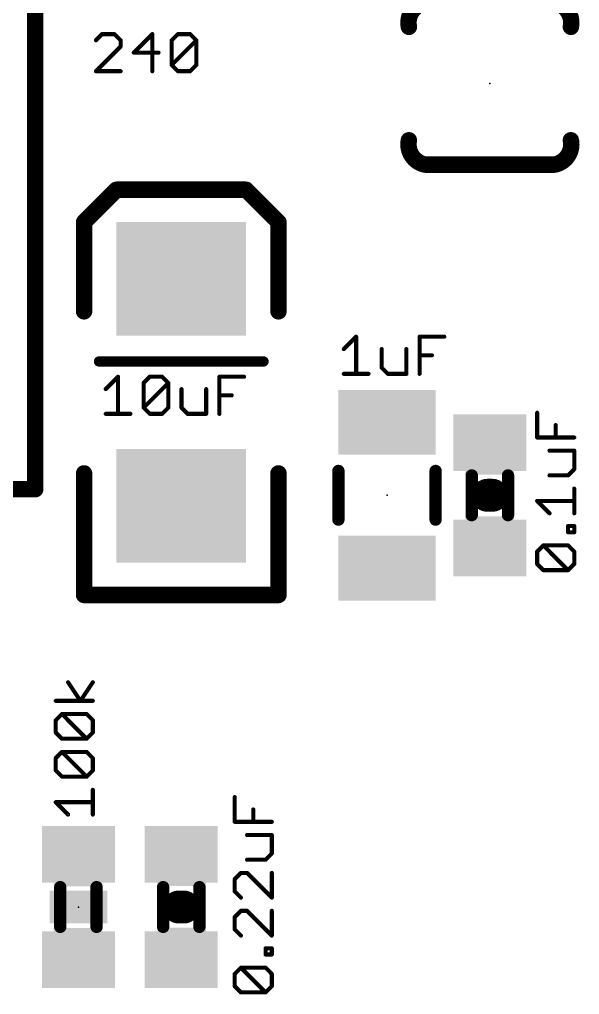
# Model space of a CAD drawing. Extents: x -1.3 to 57.3, y -0.1 to 66.1.
# Drawn here: x 34.83 to 41.75, y 23.05 to 35.08 of the extents above; entities that cross this region are included whole.
import ezdxf

# ---------------------------------------------------------------- set-up
doc = ezdxf.new("R2010")
doc.units = 0
for name, color, linetype in [('21', 31, 'CONTINUOUS'), ('23', 53, 'CONTINUOUS'), ('27', 253, 'CONTINUOUS'), ('31', 253, 'CONTINUOUS'), ('51', 53, 'CONTINUOUS')]:
    doc.layers.add(name, color=color, linetype=linetype)

# ---------------------------------------------------------------- blocks, each defined once
blk = doc.blocks.new('RECT')
blk.add_solid([(-0.5, -0.5), (0.5, -0.5), (-0.5, 0.5), (0.5, 0.5)])

msp = doc.modelspace()

# ---------------------------------------------------------------- linework, layer by layer
at = {"layer": '21'}
for points, const_width in [([(35.027, 35.479), (35.0266, 29.2846)], 0.2032), ([(41.44, 33.29), (39.84, 33.29)], 0.2032), ([(36.03, 32.98), (35.63, 32.58)], 0.2032), ([(37.63, 32.98), (36.03, 32.98)], 0.2032), ([(38.03, 32.58), (37.63, 32.98)], 0.2032), ([(35.63, 32.58), (35.63, 31.48)], 0.2032), ([(38.03, 31.48), (38.03, 32.58)], 0.2032), ([(35.814, 30.861), (37.846, 30.861)], 0.127), ([(35.63, 27.98), (35.63, 29.48)], 0.2032), ([(38.03, 29.48), (38.03, 27.98)], 0.2032), ([(38.77, 29.51), (38.77, 28.91)], 0.1524), ([(39.97, 29.51), (39.97, 28.91)], 0.1524), ([(40.6705, 29.21), (40.6095, 29.21)], 0.4064), ([(38.03, 27.98), (35.63, 27.98)], 0.2032), ([(36.7995, 24.13), (36.8605, 24.13)], 0.4064)]:
    msp.add_lwpolyline(points, dxfattribs=dict(at, const_width=const_width))
for points, const_width in [([(39.84, 35.29, 0.4142), (39.64, 34.99)], 0.2032), ([(41.64, 34.99, 0.4142), (41.44, 35.29)], 0.2032), ([(39.5902, 34.98, 1), (39.6898, 35)], 0.1016), ([(41.5902, 35, 1), (41.6898, 34.98)], 0.1016), ([(39.64, 33.59, 0.4142), (39.84, 33.29)], 0.2032), ([(39.6898, 33.58, 1), (39.5902, 33.6)], 0.1016), ([(41.44, 33.29, 0.4142), (41.64, 33.59)], 0.2032), ([(41.6898, 33.6, 1), (41.5902, 33.58)], 0.1016), ([(39.84, 33.3408, 1), (39.84, 33.2392)], 0.1016), ([(39.83, 33.2402, 1), (39.85, 33.3398)], 0.1016), ([(41.43, 33.3398, 1), (41.45, 33.2402)], 0.1016), ([(41.44, 33.2392, 1), (41.44, 33.3408)], 0.1016), ([(36.03, 33.0308, 1), (36.03, 32.9292)], 0.1016), ([(36.0659, 32.9441, 1), (35.9941, 33.0159)], 0.1016), ([(37.6659, 33.0159, 1), (37.5941, 32.9441)], 0.1016), ([(37.63, 32.9292, 1), (37.63, 33.0308)], 0.1016), ([(35.6808, 32.58, 1), (35.5792, 32.58)], 0.1016), ([(35.5941, 32.6159, 1), (35.6659, 32.5441)], 0.1016), ([(38.0808, 32.58, 1), (37.9792, 32.58)], 0.1016), ([(37.9941, 32.5441, 1), (38.0659, 32.6159)], 0.1016), ([(35.5792, 31.48, 1), (35.6808, 31.48)], 0.1016), ([(37.9792, 31.48, 1), (38.0808, 31.48)], 0.1016), ([(35.814, 30.8927, 1), (35.814, 30.8293)], 0.0635), ([(37.846, 30.8293, 1), (37.846, 30.8927)], 0.0635), ([(35.6808, 29.48, 1), (35.5792, 29.48)], 0.1016), ([(38.0808, 29.48, 1), (37.9792, 29.48)], 0.1016), ([(38.8081, 29.51, 1), (38.7319, 29.51)], 0.0762), ([(40.0081, 29.51, 1), (39.9319, 29.51)], 0.0762), ([(40.6095, 29.3116, 1), (40.6095, 29.1084)], 0.2032), ([(40.6705, 29.1084, 1), (40.6705, 29.3116)], 0.2032), ([(34.9758, 29.2846, 1), (35.0774, 29.2846)], 0.1016), ([(38.7319, 28.91, 1), (38.8081, 28.91)], 0.0762), ([(39.9319, 28.91, 1), (40.0081, 28.91)], 0.0762), ([(35.63, 28.0308, 1), (35.63, 27.9292)], 0.1016), ([(35.5792, 27.98, 1), (35.6808, 27.98)], 0.1016), ([(37.9792, 27.98, 1), (38.0808, 27.98)], 0.1016), ([(38.03, 27.9292, 1), (38.03, 28.0308)], 0.1016), ([(36.7995, 24.2316, 1), (36.7995, 24.0284)], 0.2032), ([(36.8605, 24.0284, 1), (36.8605, 24.2316)], 0.2032)]:
    msp.add_lwpolyline(points, format="xyb", dxfattribs=dict(at, const_width=const_width))
at = {"layer": '23'}
for p in [(40.64, 34.29), (36.83, 30.48), (39.37, 29.21), (40.64, 29.21), (35.56, 24.13), (36.83, 24.13)]:
    msp.add_point(p, dxfattribs=at)
at = {"layer": '27', "const_width": 0.0508}
for points in [[(35.8522, 34.9), (35.7759, 34.8237)], [(36.0047, 34.9), (35.8522, 34.9)], [(36.081, 34.8237), (36.0047, 34.9)], [(36.4725, 34.9), (36.2437, 34.6712)], [(36.4725, 34.4424), (36.4725, 34.9)], [(36.7114, 34.8237), (36.7877, 34.9)], [(36.7877, 34.9), (36.9402, 34.9)], [(36.9402, 34.9), (37.0165, 34.8237)], [(35.7759, 34.4424), (36.081, 34.7475)], [(36.081, 34.7475), (36.081, 34.8237)], [(36.7114, 34.5187), (36.7114, 34.8237)], [(36.7114, 34.5187), (37.0165, 34.8237)], [(37.0165, 34.8237), (37.0165, 34.5187)], [(36.2437, 34.6712), (36.5487, 34.6712)], [(36.7877, 34.4424), (36.7114, 34.5187)], [(37.0165, 34.5187), (36.9402, 34.4424)], [(36.081, 34.4424), (35.7759, 34.4424)], [(36.9402, 34.4424), (36.7877, 34.4424)], [(38.8366, 31.0137), (38.9891, 31.1662)], [(38.9891, 31.1662), (38.9891, 30.7086)], [(39.7721, 30.7086), (39.7721, 31.1662)], [(39.7721, 31.1662), (40.0772, 31.1662)], [(39.3044, 31.0137), (39.3044, 30.7849)], [(39.6094, 30.7086), (39.6094, 31.0137)], [(39.7721, 30.9374), (39.9246, 30.9374)], [(39.3044, 30.7849), (39.3806, 30.7086)], [(35.8972, 30.5199), (36.0497, 30.6724)], [(36.0497, 30.6724), (36.0497, 30.2148)], [(36.3649, 30.5961), (36.4412, 30.6724)], [(36.4412, 30.6724), (36.5937, 30.6724)], [(36.5937, 30.6724), (36.67, 30.5961)], [(37.3004, 30.2148), (37.3004, 30.6724)], [(37.3004, 30.6724), (37.6055, 30.6724)], [(38.8366, 30.7086), (39.1417, 30.7086)], [(39.3806, 30.7086), (39.6094, 30.7086)], [(36.3649, 30.2911), (36.3649, 30.5961)], [(36.3649, 30.2911), (36.67, 30.5961)], [(36.67, 30.5961), (36.67, 30.2911)], [(36.8327, 30.5199), (36.8327, 30.2911)], [(37.1377, 30.2148), (37.1377, 30.5199)], [(37.3004, 30.4436), (37.453, 30.4436)], [(36.4412, 30.2148), (36.3649, 30.2911)], [(36.67, 30.2911), (36.5937, 30.2148)], [(36.8327, 30.2911), (36.9089, 30.2148)], [(35.8972, 30.2148), (36.2022, 30.2148)], [(36.5937, 30.2148), (36.4412, 30.2148)], [(36.9089, 30.2148), (37.1377, 30.2148)], [(41.2238, 29.9233), (41.2238, 30.2284)], [(41.4526, 29.9233), (41.4526, 30.0759)], [(41.6814, 29.9233), (41.2238, 29.9233)], [(41.6814, 29.7606), (41.3763, 29.7606)], [(41.6814, 29.5318), (41.6814, 29.7606)], [(41.3763, 29.4556), (41.6051, 29.4556)], [(41.6051, 29.4556), (41.6814, 29.5318)], [(41.6814, 28.9878), (41.6814, 29.2929)], [(41.3763, 28.9878), (41.2238, 29.1403)], [(41.2238, 29.1403), (41.6814, 29.1403)], [(41.6051, 28.7539), (41.6051, 28.8302)], [(41.6051, 28.8302), (41.6814, 28.8302)], [(41.6814, 28.7539), (41.6051, 28.7539)], [(41.6814, 28.8302), (41.6814, 28.7539)], [(41.2238, 28.515), (41.3001, 28.5912)], [(41.2238, 28.3624), (41.2238, 28.515)], [(41.3001, 28.5912), (41.6051, 28.5912)], [(41.6051, 28.2862), (41.3001, 28.5912)], [(41.6051, 28.5912), (41.6814, 28.515)], [(41.6814, 28.515), (41.6814, 28.3624)], [(41.3001, 28.2862), (41.2238, 28.3624)], [(41.6051, 28.2862), (41.3001, 28.2862)], [(41.6814, 28.3624), (41.6051, 28.2862)], [(35.5853, 26.6739), (35.4327, 26.9027)], [(35.7378, 26.9027), (35.5853, 26.6739)], [(35.7378, 26.6739), (35.2802, 26.6739)], [(35.2802, 26.4349), (35.3565, 26.5112)], [(35.3565, 26.5112), (35.6615, 26.5112)], [(35.6615, 26.2061), (35.3565, 26.5112)], [(35.6615, 26.5112), (35.7378, 26.4349)], [(35.2802, 26.2824), (35.2802, 26.4349)], [(35.7378, 26.4349), (35.7378, 26.2824)], [(35.3565, 26.2061), (35.2802, 26.2824)], [(35.6615, 26.2061), (35.3565, 26.2061)], [(35.7378, 26.2824), (35.6615, 26.2061)], [(35.2802, 25.9672), (35.3565, 26.0434)], [(35.2802, 25.8146), (35.2802, 25.9672)], [(35.3565, 26.0434), (35.6615, 26.0434)], [(35.6615, 25.7384), (35.3565, 26.0434)], [(35.6615, 26.0434), (35.7378, 25.9672)], [(35.7378, 25.9672), (35.7378, 25.8146)], [(35.3565, 25.7384), (35.2802, 25.8146)], [(35.6615, 25.7384), (35.3565, 25.7384)], [(35.7378, 25.8146), (35.6615, 25.7384)], [(35.7378, 25.2706), (35.7378, 25.5757)], [(37.49, 25.1808), (37.49, 25.4859)], [(35.4327, 25.2706), (35.2802, 25.4231)], [(35.2802, 25.4231), (35.7378, 25.4231)], [(37.7188, 25.1808), (37.7188, 25.3333)], [(37.9476, 25.1808), (37.49, 25.1808)], [(37.9476, 25.0181), (37.6425, 25.0181)], [(37.9476, 24.7893), (37.9476, 25.0181)], [(37.8713, 24.7131), (37.9476, 24.7893)], [(37.6425, 24.7131), (37.8713, 24.7131)], [(37.5663, 24.5504), (37.49, 24.4741)], [(37.6425, 24.5504), (37.5663, 24.5504)], [(37.9476, 24.2453), (37.6425, 24.5504)], [(37.9476, 24.5504), (37.9476, 24.2453)], [(37.49, 24.4741), (37.49, 24.3216)], [(37.49, 24.3216), (37.5663, 24.2453)], [(37.5663, 24.0826), (37.49, 24.0063)], [(37.6425, 24.0826), (37.5663, 24.0826)], [(37.9476, 23.7775), (37.6425, 24.0826)], [(37.9476, 24.0826), (37.9476, 23.7775)], [(37.49, 24.0063), (37.49, 23.8538)], [(37.49, 23.8538), (37.5663, 23.7775)], [(37.8713, 23.5437), (37.8713, 23.6199)], [(37.8713, 23.6199), (37.9476, 23.6199)], [(37.9476, 23.6199), (37.9476, 23.5437)], [(37.9476, 23.5437), (37.8713, 23.5437)], [(37.49, 23.3047), (37.5663, 23.381)], [(37.5663, 23.381), (37.8713, 23.381)], [(37.8713, 23.0759), (37.5663, 23.381)], [(37.8713, 23.381), (37.9476, 23.3047)], [(37.49, 23.1522), (37.49, 23.3047)], [(37.9476, 23.3047), (37.9476, 23.1522)], [(37.5663, 23.0759), (37.49, 23.1522)], [(37.8713, 23.0759), (37.5663, 23.0759)], [(37.9476, 23.1522), (37.8713, 23.0759)]]:
    msp.add_lwpolyline(points, dxfattribs=at)
at = {"layer": '27', "const_width": 0.0254}
for points in [[(35.8522, 34.9127, 1), (35.8522, 34.8873)], [(35.8611, 34.891, 1), (35.8432, 34.909)], [(36.0137, 34.909, 1), (35.9957, 34.891)], [(36.0047, 34.8873, 1), (36.0047, 34.9127)], [(36.4852, 34.9, 1), (36.4598, 34.9)], [(36.4814, 34.891, 1), (36.4635, 34.909)], [(36.7877, 34.9127, 1), (36.7877, 34.8873)], [(36.7967, 34.891, 1), (36.7787, 34.909)], [(36.9492, 34.909, 1), (36.9312, 34.891)], [(36.9402, 34.8873, 1), (36.9402, 34.9127)], [(35.7669, 34.8327, 1), (35.7849, 34.8147)], [(36.0937, 34.8237, 1), (36.0683, 34.8237)], [(36.072, 34.8147, 1), (36.0899, 34.8327)], [(36.0899, 34.7385, 1), (36.072, 34.7564)], [(36.7241, 34.8237, 1), (36.6987, 34.8237)], [(36.7024, 34.8327, 1), (36.7204, 34.8147)], [(37.0292, 34.8237, 1), (37.0038, 34.8237)], [(37.0255, 34.8147, 1), (37.0075, 34.8327)], [(37.0075, 34.8147, 1), (37.0255, 34.8327)], [(36.0683, 34.7475, 1), (36.0937, 34.7475)], [(36.2437, 34.6839, 1), (36.2437, 34.6585)], [(36.2347, 34.6802, 1), (36.2526, 34.6622)], [(36.5487, 34.6585, 1), (36.5487, 34.6839)], [(36.7204, 34.5276, 1), (36.7024, 34.5097)], [(36.7024, 34.5276, 1), (36.7204, 34.5097)], [(36.6987, 34.5187, 1), (36.7241, 34.5187)], [(37.0038, 34.5187, 1), (37.0292, 34.5187)], [(37.0255, 34.5097, 1), (37.0075, 34.5276)], [(35.7759, 34.4551, 1), (35.7759, 34.4297)], [(35.7669, 34.4514, 1), (35.7849, 34.4334)], [(36.081, 34.4297, 1), (36.081, 34.4551)], [(36.4598, 34.4424, 1), (36.4852, 34.4424)], [(36.7877, 34.4551, 1), (36.7877, 34.4297)], [(36.7787, 34.4334, 1), (36.7967, 34.4514)], [(36.9312, 34.4514, 1), (36.9492, 34.4334)], [(36.9402, 34.4297, 1), (36.9402, 34.4551)], [(39.0018, 31.1662, 1), (38.9764, 31.1662)], [(38.9981, 31.1572, 1), (38.9801, 31.1752)], [(39.7848, 31.1662, 1), (39.7594, 31.1662)], [(39.7721, 31.1789, 1), (39.7721, 31.1535)], [(40.0772, 31.1535, 1), (40.0772, 31.1789)], [(39.3171, 31.0137, 1), (39.2917, 31.0137)], [(39.6221, 31.0137, 1), (39.5967, 31.0137)], [(38.8276, 31.0226, 1), (38.8456, 31.0047)], [(39.7721, 30.9501, 1), (39.7721, 30.9247)], [(39.9246, 30.9247, 1), (39.9246, 30.9501)], [(39.3133, 30.7938, 1), (39.2954, 30.7759)], [(39.2917, 30.7849, 1), (39.3171, 30.7849)], [(36.0624, 30.6724, 1), (36.037, 30.6724)], [(36.0587, 30.6634, 1), (36.0407, 30.6814)], [(36.4412, 30.6851, 1), (36.4412, 30.6597)], [(36.4502, 30.6634, 1), (36.4322, 30.6814)], [(36.6027, 30.6814, 1), (36.5847, 30.6634)], [(36.5937, 30.6597, 1), (36.5937, 30.6851)], [(37.3131, 30.6724, 1), (37.2877, 30.6724)], [(37.3004, 30.6851, 1), (37.3004, 30.6597)], [(37.6055, 30.6597, 1), (37.6055, 30.6851)], [(38.8366, 30.7213, 1), (38.8366, 30.6959)], [(38.9764, 30.7086, 1), (39.0018, 30.7086)], [(39.1417, 30.6959, 1), (39.1417, 30.7213)], [(39.3806, 30.7213, 1), (39.3806, 30.6959)], [(39.3716, 30.6996, 1), (39.3896, 30.7176)], [(39.5967, 30.7086, 1), (39.6221, 30.7086)], [(39.6094, 30.6959, 1), (39.6094, 30.7213)], [(39.7594, 30.7086, 1), (39.7848, 30.7086)], [(36.3776, 30.5961, 1), (36.3522, 30.5961)], [(36.3559, 30.6051, 1), (36.3739, 30.5871)], [(36.6827, 30.5961, 1), (36.6573, 30.5961)], [(36.679, 30.5871, 1), (36.661, 30.6051)], [(36.661, 30.5871, 1), (36.679, 30.6051)], [(35.8882, 30.5288, 1), (35.9061, 30.5109)], [(36.8454, 30.5199, 1), (36.82, 30.5199)], [(37.1504, 30.5199, 1), (37.125, 30.5199)], [(37.3004, 30.4563, 1), (37.3004, 30.4309)], [(37.453, 30.4309, 1), (37.453, 30.4563)], [(36.3739, 30.3, 1), (36.3559, 30.2821)], [(36.679, 30.2821, 1), (36.661, 30.3)], [(36.8417, 30.3, 1), (36.8237, 30.2821)], [(35.8972, 30.2275, 1), (35.8972, 30.2021)], [(36.037, 30.2148, 1), (36.0624, 30.2148)], [(36.2022, 30.2021, 1), (36.2022, 30.2275)], [(36.3559, 30.3, 1), (36.3739, 30.2821)], [(36.3522, 30.2911, 1), (36.3776, 30.2911)], [(36.4412, 30.2275, 1), (36.4412, 30.2021)], [(36.4322, 30.2058, 1), (36.4502, 30.2238)], [(36.5847, 30.2238, 1), (36.6027, 30.2058)], [(36.5937, 30.2021, 1), (36.5937, 30.2275)], [(36.6573, 30.2911, 1), (36.6827, 30.2911)], [(36.82, 30.2911, 1), (36.8454, 30.2911)], [(36.9089, 30.2275, 1), (36.9089, 30.2021)], [(36.9, 30.2058, 1), (36.9179, 30.2238)], [(37.125, 30.2148, 1), (37.1504, 30.2148)], [(37.1377, 30.2021, 1), (37.1377, 30.2275)], [(37.2877, 30.2148, 1), (37.3131, 30.2148)], [(41.2365, 30.2284, 1), (41.2111, 30.2284)], [(41.4653, 30.0759, 1), (41.4399, 30.0759)], [(41.2238, 29.936, 1), (41.2238, 29.9106)], [(41.2111, 29.9233, 1), (41.2365, 29.9233)], [(41.4399, 29.9233, 1), (41.4653, 29.9233)], [(41.6814, 29.9106, 1), (41.6814, 29.936)], [(41.3763, 29.7733, 1), (41.3763, 29.7479)], [(41.6941, 29.7606, 1), (41.6687, 29.7606)], [(41.6814, 29.7479, 1), (41.6814, 29.7733)], [(41.3763, 29.4683, 1), (41.3763, 29.4429)], [(41.5962, 29.4646, 1), (41.6141, 29.4466)], [(41.6051, 29.4429, 1), (41.6051, 29.4683)], [(41.6687, 29.5318, 1), (41.6941, 29.5318)], [(41.6904, 29.5229, 1), (41.6724, 29.5408)], [(41.6941, 29.2929, 1), (41.6687, 29.2929)], [(41.2328, 29.1493, 1), (41.2148, 29.1314)], [(41.2238, 29.153, 1), (41.2238, 29.1276)], [(41.6814, 29.1276, 1), (41.6814, 29.153)], [(41.3674, 28.9788, 1), (41.3853, 28.9968)], [(41.6687, 28.9878, 1), (41.6941, 28.9878)], [(41.6178, 28.8302, 1), (41.5924, 28.8302)], [(41.6051, 28.8429, 1), (41.6051, 28.8175)], [(41.6051, 28.7666, 1), (41.6051, 28.7412)], [(41.5924, 28.7539, 1), (41.6178, 28.7539)], [(41.6941, 28.8302, 1), (41.6687, 28.8302)], [(41.6687, 28.7539, 1), (41.6941, 28.7539)], [(41.6814, 28.8175, 1), (41.6814, 28.8429)], [(41.6814, 28.7412, 1), (41.6814, 28.7666)], [(41.2365, 28.515, 1), (41.2111, 28.515)], [(41.2148, 28.524, 1), (41.2328, 28.506)], [(41.3001, 28.6039, 1), (41.3001, 28.5785)], [(41.3091, 28.6002, 1), (41.2911, 28.5823)], [(41.3091, 28.5823, 1), (41.2911, 28.6002)], [(41.6141, 28.6002, 1), (41.5962, 28.5823)], [(41.6051, 28.5785, 1), (41.6051, 28.6039)], [(41.6941, 28.515, 1), (41.6687, 28.515)], [(41.6724, 28.506, 1), (41.6904, 28.524)], [(41.2328, 28.3714, 1), (41.2148, 28.3535)], [(41.2111, 28.3624, 1), (41.2365, 28.3624)], [(41.3001, 28.2989, 1), (41.3001, 28.2735)], [(41.2911, 28.2772, 1), (41.3091, 28.2952)], [(41.5962, 28.2952, 1), (41.6141, 28.2772)], [(41.5962, 28.2772, 1), (41.6141, 28.2952)], [(41.6051, 28.2735, 1), (41.6051, 28.2989)], [(41.6687, 28.3624, 1), (41.6941, 28.3624)], [(41.6904, 28.3535, 1), (41.6724, 28.3714)], [(35.4433, 26.9097, 1), (35.4222, 26.8956)], [(35.7484, 26.8956, 1), (35.7272, 26.9097)], [(35.2802, 26.6866, 1), (35.2802, 26.6612)], [(35.5747, 26.6809, 1), (35.5958, 26.6669)], [(35.5747, 26.6669, 1), (35.5958, 26.6809)], [(35.7378, 26.6612, 1), (35.7378, 26.6866)], [(35.3565, 26.5239, 1), (35.3565, 26.4985)], [(35.3655, 26.5202, 1), (35.3475, 26.5022)], [(35.3655, 26.5022, 1), (35.3475, 26.5202)], [(35.6705, 26.5202, 1), (35.6526, 26.5022)], [(35.6615, 26.4985, 1), (35.6615, 26.5239)], [(35.2929, 26.4349, 1), (35.2675, 26.4349)], [(35.2712, 26.4439, 1), (35.2892, 26.426)], [(35.7505, 26.4349, 1), (35.7251, 26.4349)], [(35.7288, 26.426, 1), (35.7468, 26.4439)], [(35.2892, 26.2914, 1), (35.2712, 26.2734)], [(35.2675, 26.2824, 1), (35.2929, 26.2824)], [(35.3565, 26.2188, 1), (35.3565, 26.1934)], [(35.3475, 26.1972, 1), (35.3655, 26.2151)], [(35.6526, 26.2151, 1), (35.6705, 26.1972)], [(35.6526, 26.1972, 1), (35.6705, 26.2151)], [(35.6615, 26.1934, 1), (35.6615, 26.2188)], [(35.7251, 26.2824, 1), (35.7505, 26.2824)], [(35.7468, 26.2734, 1), (35.7288, 26.2914)], [(35.2929, 25.9672, 1), (35.2675, 25.9672)], [(35.2712, 25.9762, 1), (35.2892, 25.9582)], [(35.3565, 26.0561, 1), (35.3565, 26.0307)], [(35.3655, 26.0524, 1), (35.3475, 26.0345)], [(35.3655, 26.0345, 1), (35.3475, 26.0524)], [(35.6705, 26.0524, 1), (35.6526, 26.0345)], [(35.6615, 26.0307, 1), (35.6615, 26.0561)], [(35.7505, 25.9672, 1), (35.7251, 25.9672)], [(35.7288, 25.9582, 1), (35.7468, 25.9762)], [(35.2892, 25.8236, 1), (35.2712, 25.8057)], [(35.2675, 25.8146, 1), (35.2929, 25.8146)], [(35.3565, 25.7511, 1), (35.3565, 25.7257)], [(35.3475, 25.7294, 1), (35.3655, 25.7474)], [(35.6526, 25.7474, 1), (35.6705, 25.7294)], [(35.6526, 25.7294, 1), (35.6705, 25.7474)], [(35.6615, 25.7257, 1), (35.6615, 25.7511)], [(35.7251, 25.8146, 1), (35.7505, 25.8146)], [(35.7468, 25.8057, 1), (35.7288, 25.8236)], [(35.7505, 25.5757, 1), (35.7251, 25.5757)], [(37.5027, 25.4859, 1), (37.4773, 25.4859)], [(35.2892, 25.4321, 1), (35.2712, 25.4142)], [(35.2802, 25.4358, 1), (35.2802, 25.4105)], [(35.7378, 25.4105, 1), (35.7378, 25.4358)], [(35.4238, 25.2616, 1), (35.4417, 25.2796)], [(35.7251, 25.2706, 1), (35.7505, 25.2706)], [(37.7315, 25.3333, 1), (37.7061, 25.3333)], [(37.49, 25.1935, 1), (37.49, 25.1681)], [(37.4773, 25.1808, 1), (37.5027, 25.1808)], [(37.7061, 25.1808, 1), (37.7315, 25.1808)], [(37.9476, 25.1681, 1), (37.9476, 25.1935)], [(37.6425, 25.0308, 1), (37.6425, 25.0054)], [(37.9603, 25.0181, 1), (37.9349, 25.0181)], [(37.9476, 25.0054, 1), (37.9476, 25.0308)], [(37.9349, 24.7893, 1), (37.9603, 24.7893)], [(37.9566, 24.7803, 1), (37.9386, 24.7983)], [(37.6425, 24.7258, 1), (37.6425, 24.7004)], [(37.8624, 24.722, 1), (37.8803, 24.7041)], [(37.8713, 24.7004, 1), (37.8713, 24.7258)], [(37.5663, 24.5631, 1), (37.5663, 24.5377)], [(37.5753, 24.5414, 1), (37.5573, 24.5593)], [(37.6515, 24.5593, 1), (37.6336, 24.5414)], [(37.6425, 24.5377, 1), (37.6425, 24.5631)], [(37.9603, 24.5504, 1), (37.9349, 24.5504)], [(37.5027, 24.4741, 1), (37.4773, 24.4741)], [(37.481, 24.4831, 1), (37.499, 24.4651)], [(37.499, 24.3305, 1), (37.481, 24.3126)], [(37.4773, 24.3216, 1), (37.5027, 24.3216)], [(37.5573, 24.2363, 1), (37.5753, 24.2543)], [(37.9349, 24.2453, 1), (37.9603, 24.2453)], [(37.9386, 24.2363, 1), (37.9566, 24.2543)], [(37.5663, 24.0953, 1), (37.5663, 24.0699)], [(37.5753, 24.0736, 1), (37.5573, 24.0916)], [(37.6515, 24.0916, 1), (37.6336, 24.0736)], [(37.6425, 24.0699, 1), (37.6425, 24.0953)], [(37.9603, 24.0826, 1), (37.9349, 24.0826)], [(37.5027, 24.0063, 1), (37.4773, 24.0063)], [(37.481, 24.0153, 1), (37.499, 23.9974)], [(37.499, 23.8628, 1), (37.481, 23.8448)], [(37.4773, 23.8538, 1), (37.5027, 23.8538)], [(37.5573, 23.7686, 1), (37.5753, 23.7865)], [(37.9349, 23.7775, 1), (37.9603, 23.7775)], [(37.9386, 23.7686, 1), (37.9566, 23.7865)], [(37.884, 23.6199, 1), (37.8586, 23.6199)], [(37.8713, 23.6326, 1), (37.8713, 23.6072)], [(37.9603, 23.6199, 1), (37.9349, 23.6199)], [(37.9476, 23.6072, 1), (37.9476, 23.6326)], [(37.8713, 23.5564, 1), (37.8713, 23.531)], [(37.8586, 23.5437, 1), (37.884, 23.5437)], [(37.9349, 23.5437, 1), (37.9603, 23.5437)], [(37.9476, 23.531, 1), (37.9476, 23.5564)], [(37.5663, 23.3937, 1), (37.5663, 23.3683)], [(37.5753, 23.3899, 1), (37.5573, 23.372)], [(37.5753, 23.372, 1), (37.5573, 23.3899)], [(37.8803, 23.3899, 1), (37.8624, 23.372)], [(37.8713, 23.3683, 1), (37.8713, 23.3937)], [(37.5027, 23.3047, 1), (37.4773, 23.3047)], [(37.481, 23.3137, 1), (37.499, 23.2957)], [(37.9603, 23.3047, 1), (37.9349, 23.3047)], [(37.9386, 23.2957, 1), (37.9566, 23.3137)], [(37.499, 23.1611, 1), (37.481, 23.1432)], [(37.4773, 23.1522, 1), (37.5027, 23.1522)], [(37.5663, 23.0886, 1), (37.5663, 23.0632)], [(37.5573, 23.0669, 1), (37.5753, 23.0849)], [(37.8624, 23.0849, 1), (37.8803, 23.0669)], [(37.8624, 23.0669, 1), (37.8803, 23.0849)], [(37.8713, 23.0632, 1), (37.8713, 23.0886)], [(37.9349, 23.1522, 1), (37.9603, 23.1522)], [(37.9566, 23.1432, 1), (37.9386, 23.1611)]]:
    msp.add_lwpolyline(points, format="xyb", dxfattribs=at)
at = {"layer": '51'}
for points, const_width in [([(40.416, 28.965), (40.416, 29.455)], 0.1524), ([(40.864, 29.455), (40.864, 28.965)], 0.1524), ([(35.027, 29.285), (28.4726, 29.2854)], 0.2032), ([(35.336, 23.885), (35.336, 24.375)], 0.1524), ([(35.784, 24.375), (35.784, 23.885)], 0.1524), ([(36.606, 23.885), (36.606, 24.375)], 0.1524), ([(37.054, 24.375), (37.054, 23.885)], 0.1524)]:
    msp.add_lwpolyline(points, dxfattribs=dict(at, const_width=const_width))
for points, const_width in [([(40.4541, 29.455, 1), (40.3779, 29.455)], 0.0762), ([(40.9021, 29.455, 1), (40.8259, 29.455)], 0.0762), ([(35.027, 29.2342, 1), (35.027, 29.3358)], 0.1016), ([(40.3779, 28.965, 1), (40.4541, 28.965)], 0.0762), ([(40.8259, 28.965, 1), (40.9021, 28.965)], 0.0762), ([(35.3741, 24.375, 1), (35.2979, 24.375)], 0.0762), ([(35.8221, 24.375, 1), (35.7459, 24.375)], 0.0762), ([(36.6441, 24.375, 1), (36.5679, 24.375)], 0.0762), ([(37.0921, 24.375, 1), (37.0159, 24.375)], 0.0762), ([(35.2979, 23.885, 1), (35.3741, 23.885)], 0.0762), ([(35.7459, 23.885, 1), (35.8221, 23.885)], 0.0762), ([(36.5679, 23.885, 1), (36.6441, 23.885)], 0.0762), ([(37.0159, 23.885, 1), (37.0921, 23.885)], 0.0762)]:
    msp.add_lwpolyline(points, format="xyb", dxfattribs=dict(at, const_width=const_width))

# ---------------------------------------------------------------- block references
at = {"layer": '21', "xscale": 0.4064, "yscale": 0.7112, "rotation": 270}
msp.add_blockref('RECT', (35.56, 24.13), dxfattribs=at)
at = {"layer": '31'}
for p, xscale, yscale, rotation in [((36.83, 31.88), 1.6, 1.4, 180), ((39.37, 30.11), 0.8, 1.2, 270), ((40.64, 29.86), 0.7, 0.9, 270), ((36.83, 29.08), 1.6, 1.4, 180), ((40.64, 28.56), 0.7, 0.9, 270), ((39.37, 28.31), 0.8, 1.2, 270), ((35.56, 24.78), 0.7, 0.9, 270), ((36.83, 24.78), 0.7, 0.9, 90), ((35.56, 23.48), 0.7, 0.9, 270), ((36.83, 23.48), 0.7, 0.9, 90)]:
    msp.add_blockref('RECT', p, dxfattribs=dict(at, xscale=xscale, yscale=yscale, rotation=rotation))
at = {"layer": '51', "xscale": 0.3, "yscale": 0.5999}
for p, rotation in [((40.6352, 29.614), 270), ((40.6352, 28.8012), 270), ((35.5552, 24.534), 270), ((36.8349, 24.5388), 90), ((35.5552, 23.7212), 270), ((36.8349, 23.726), 90)]:
    msp.add_blockref('RECT', p, dxfattribs=dict(at, rotation=rotation))

doc.saveas('drawing.dxf')
